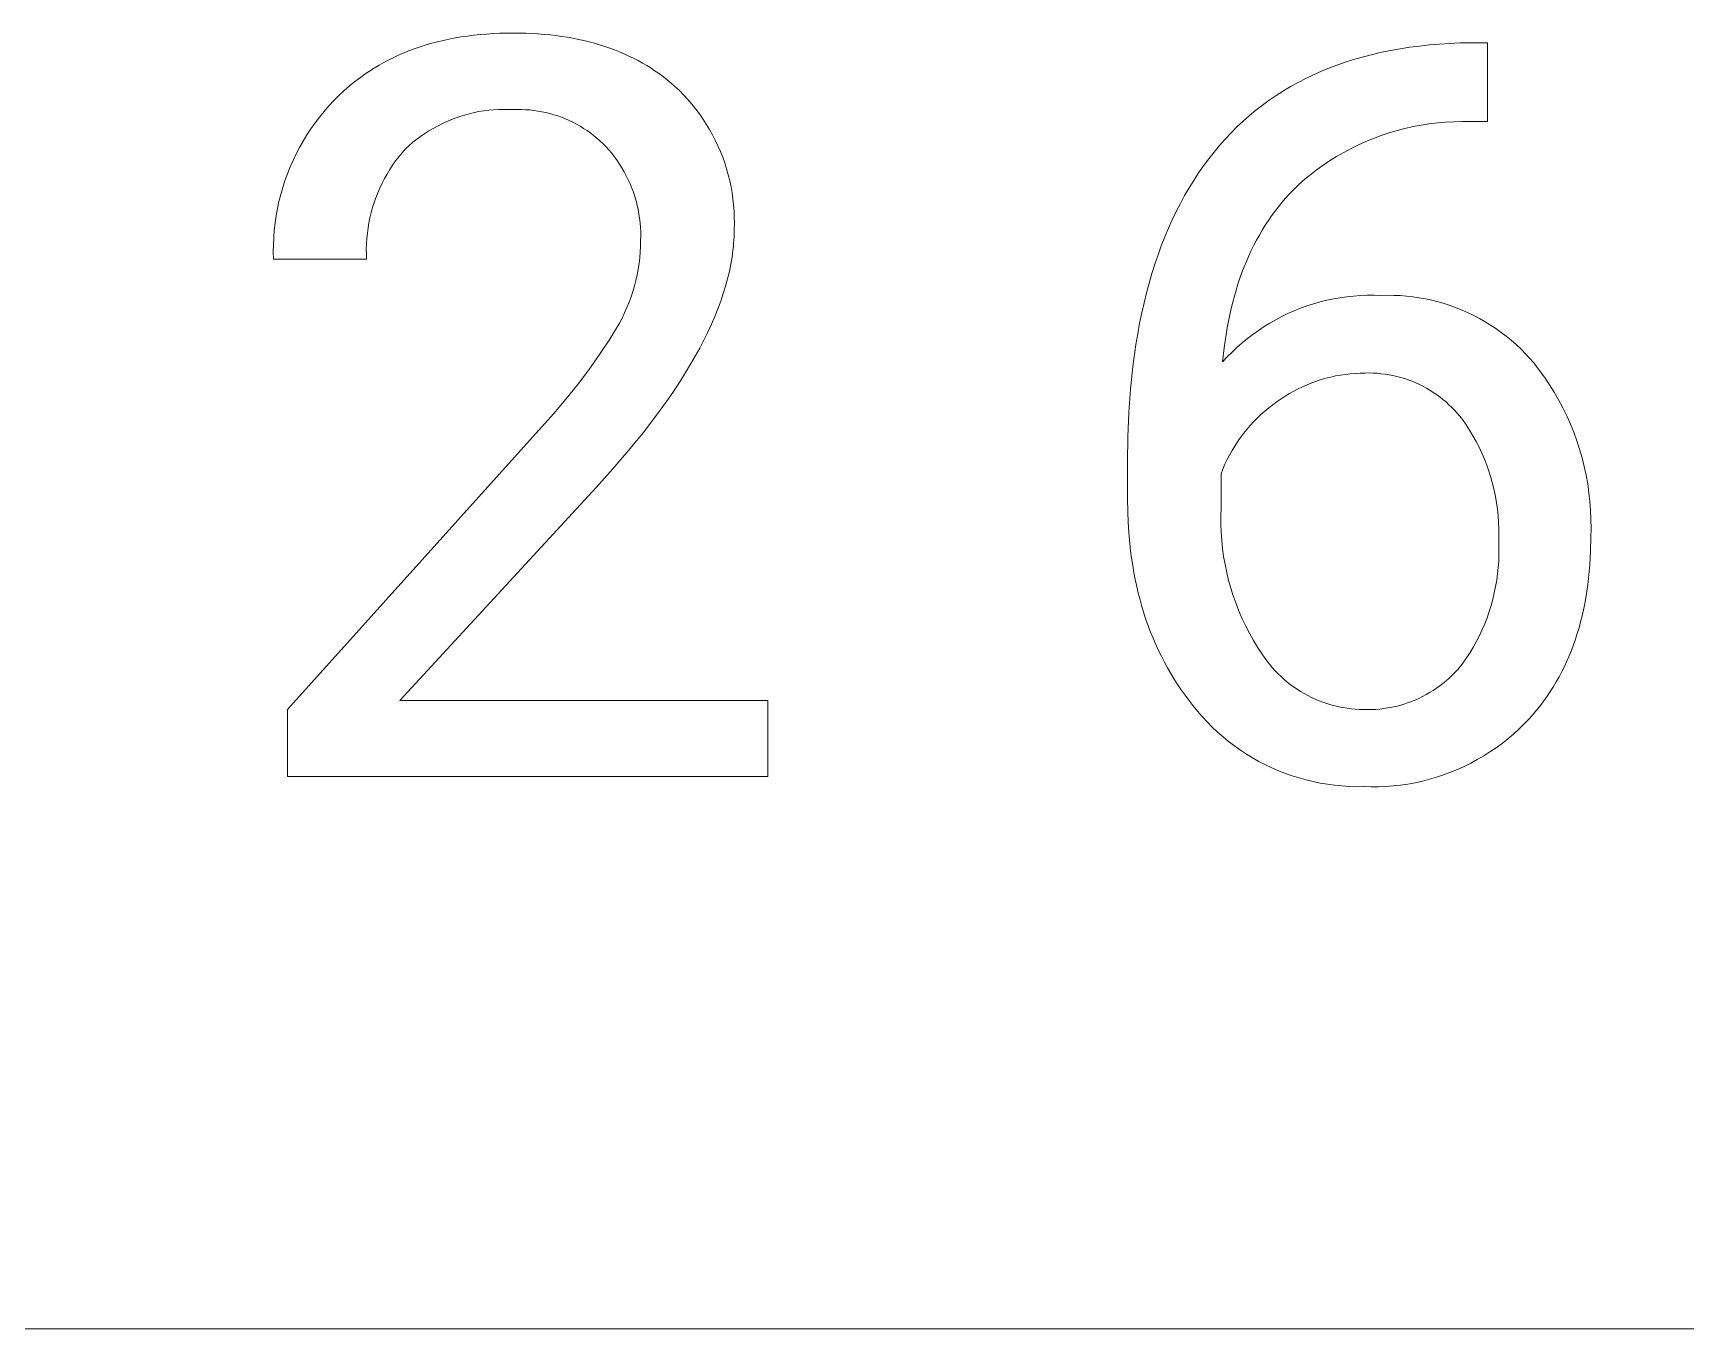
# Model space of a CAD drawing. Header units: millimetres. Extents: x 0 to 4468, y 0 to 3122.
# Drawn here: x 3556.3 to 3651.7, y 249.8 to 324.6 of the extents above; entities that cross this region are included whole.
import ezdxf

# ---------------------------------------------------------------- set-up
doc = ezdxf.new("R2010")
doc.units = ezdxf.units.MM
doc.header["$MEASUREMENT"] = 0
doc.layers.add('Domyślny', color=7, linetype='Continuous', true_color=0x000000)

msp = doc.modelspace()

# ---------------------------------------------------------------- linework, layer by layer
at = {"layer": 'Domyślny', "color": 18, "lineweight": 15, "true_color": 0x000000}
for p, q in [((3580.976, 324.335), (3581.333, 324.387)), ((3581.333, 324.387), (3581.695, 324.433)), ((3581.695, 324.433), (3582.062, 324.471)), ((3582.062, 324.471), (3582.434, 324.503)), ((3582.434, 324.503), (3582.811, 324.527)), ((3582.811, 324.527), (3583.193, 324.545)), ((3583.193, 324.545), (3583.58, 324.555)), ((3583.58, 324.555), (3583.972, 324.559)), ((3583.972, 324.559), (3584.699, 324.547)), ((3584.699, 324.547), (3585.056, 324.532)), ((3585.056, 324.532), (3585.407, 324.511)), ((3585.407, 324.511), (3585.754, 324.483)), ((3585.754, 324.483), (3586.096, 324.45)), ((3586.096, 324.45), (3586.433, 324.411)), ((3586.433, 324.411), (3586.765, 324.366)), ((3586.765, 324.366), (3587.093, 324.315)), ((3577.381, 323.293), (3577.683, 323.423)), ((3577.683, 323.423), (3577.99, 323.546)), ((3577.99, 323.546), (3578.302, 323.662)), ((3578.302, 323.662), (3578.618, 323.771)), ((3578.618, 323.771), (3578.94, 323.873)), ((3578.94, 323.873), (3579.267, 323.967)), ((3579.267, 323.967), (3579.598, 324.055)), ((3579.598, 324.055), (3579.935, 324.135)), ((3579.935, 324.135), (3580.277, 324.209)), ((3580.277, 324.209), (3580.624, 324.276)), ((3580.624, 324.276), (3580.976, 324.335)), ((3587.093, 324.315), (3587.415, 324.258)), ((3587.415, 324.258), (3587.733, 324.195)), ((3587.733, 324.195), (3588.046, 324.126)), ((3588.046, 324.126), (3588.355, 324.05)), ((3588.355, 324.05), (3588.658, 323.969)), ((3588.658, 323.969), (3588.957, 323.882)), ((3588.957, 323.882), (3589.251, 323.789)), ((3589.251, 323.789), (3589.54, 323.689)), ((3589.54, 323.689), (3589.824, 323.584)), ((3589.824, 323.584), (3590.104, 323.473)), ((3590.104, 323.473), (3590.379, 323.356)), ((3633.564, 323.328), (3634.089, 323.448)), ((3634.089, 323.448), (3634.623, 323.557)), ((3634.623, 323.557), (3635.167, 323.654)), ((3635.167, 323.654), (3635.72, 323.738)), ((3635.72, 323.738), (3636.283, 323.812)), ((3636.283, 323.812), (3636.856, 323.873)), ((3636.856, 323.873), (3637.437, 323.923)), ((3637.437, 323.923), (3638.029, 323.96)), ((3638.029, 323.96), (3638.63, 323.986)), ((3638.63, 323.986), (3639.24, 324.001)), ((3639.24, 324.001), (3640.207, 324.001)), ((3640.207, 324.001), (3640.207, 319.448)), ((3575.676, 322.365), (3575.948, 322.537)), ((3575.948, 322.537), (3576.225, 322.703)), ((3576.225, 322.703), (3576.506, 322.861)), ((3576.506, 322.861), (3576.793, 323.012)), ((3576.793, 323.012), (3577.085, 323.156)), ((3577.085, 323.156), (3577.381, 323.293)), ((3590.379, 323.356), (3590.649, 323.232)), ((3590.649, 323.232), (3590.914, 323.103)), ((3590.914, 323.103), (3591.174, 322.967)), ((3591.174, 322.967), (3591.43, 322.826)), ((3591.43, 322.826), (3591.681, 322.679)), ((3591.681, 322.679), (3591.927, 322.525)), ((3591.927, 322.525), (3592.168, 322.366)), ((3630.614, 322.358), (3631.082, 322.549)), ((3631.082, 322.549), (3631.559, 322.729)), ((3631.559, 322.729), (3632.046, 322.896)), ((3632.046, 322.896), (3632.542, 323.052)), ((3632.542, 323.052), (3633.048, 323.196)), ((3633.048, 323.196), (3633.564, 323.328)), ((3574.393, 321.396), (3574.639, 321.604)), ((3574.639, 321.604), (3574.891, 321.805)), ((3574.891, 321.805), (3575.148, 321.998)), ((3575.148, 321.998), (3575.41, 322.185)), ((3575.41, 322.185), (3575.676, 322.365)), ((3592.168, 322.366), (3592.404, 322.2)), ((3592.404, 322.2), (3592.636, 322.029)), ((3592.636, 322.029), (3592.863, 321.852)), ((3592.863, 321.852), (3593.085, 321.668)), ((3593.085, 321.668), (3593.302, 321.479)), ((3593.302, 321.479), (3593.559, 321.235)), ((3628.417, 321.225), (3628.837, 321.476)), ((3628.837, 321.476), (3629.267, 321.714)), ((3629.267, 321.714), (3629.707, 321.941)), ((3629.707, 321.941), (3630.156, 322.155)), ((3630.156, 322.155), (3630.614, 322.358)), ((3573.332, 320.354), (3573.618, 320.661)), ((3573.618, 320.661), (3573.914, 320.958)), ((3573.914, 320.958), (3574.151, 321.18)), ((3574.151, 321.18), (3574.393, 321.396)), ((3593.559, 321.235), (3593.809, 320.982)), ((3593.809, 320.982), (3594.05, 320.721)), ((3594.05, 320.721), (3594.282, 320.452)), ((3627.213, 320.404), (3627.605, 320.69)), ((3627.605, 320.69), (3628.006, 320.963)), ((3628.006, 320.963), (3628.417, 321.225)), ((3572.539, 319.379), (3572.793, 319.713)), ((3572.793, 319.713), (3573.057, 320.038)), ((3573.057, 320.038), (3573.332, 320.354)), ((3580.628, 319.655), (3580.363, 319.553)), ((3580.896, 319.747), (3580.628, 319.655)), ((3581.167, 319.83), (3580.896, 319.747)), ((3581.441, 319.904), (3581.167, 319.83)), ((3581.717, 319.968), (3581.441, 319.904)), ((3581.995, 320.023), (3581.717, 319.968)), ((3582.275, 320.069), (3581.995, 320.023)), ((3582.556, 320.105), (3582.275, 320.069)), ((3582.839, 320.131), (3582.556, 320.105)), ((3583.122, 320.148), (3582.839, 320.131)), ((3583.405, 320.155), (3583.122, 320.148)), ((3583.689, 320.152), (3583.405, 320.155)), ((3583.972, 320.139), (3583.689, 320.152)), ((3584.209, 320.147), (3583.972, 320.139)), ((3584.446, 320.146), (3584.209, 320.147)), ((3584.683, 320.137), (3584.446, 320.146)), ((3584.92, 320.12), (3584.683, 320.137)), ((3585.156, 320.095), (3584.92, 320.12)), ((3585.39, 320.061), (3585.156, 320.095)), ((3585.624, 320.02), (3585.39, 320.061)), ((3585.856, 319.971), (3585.624, 320.02)), ((3586.086, 319.914), (3585.856, 319.971)), ((3586.314, 319.849), (3586.086, 319.914)), ((3586.54, 319.777), (3586.314, 319.849)), ((3586.763, 319.697), (3586.54, 319.777)), ((3586.983, 319.609), (3586.763, 319.697)), ((3587.2, 319.514), (3586.983, 319.609)), ((3594.282, 320.452), (3594.504, 320.176)), ((3594.504, 320.176), (3594.718, 319.892)), ((3594.718, 319.892), (3594.921, 319.602)), ((3594.921, 319.602), (3595.115, 319.304)), ((3626.095, 319.476), (3626.458, 319.797)), ((3626.458, 319.797), (3626.831, 320.106)), ((3626.831, 320.106), (3627.213, 320.404)), ((3571.848, 318.328), (3572.067, 318.686)), ((3572.067, 318.686), (3572.297, 319.036)), ((3572.297, 319.036), (3572.539, 319.379)), ((3578.86, 318.761), (3578.627, 318.599)), ((3579.099, 318.914), (3578.86, 318.761)), ((3579.343, 319.059), (3579.099, 318.914)), ((3579.591, 319.195), (3579.343, 319.059)), ((3579.844, 319.323), (3579.591, 319.195)), ((3580.102, 319.443), (3579.844, 319.323)), ((3580.363, 319.553), (3580.102, 319.443)), ((3587.414, 319.411), (3587.2, 319.514)), ((3587.624, 319.301), (3587.414, 319.411)), ((3587.831, 319.185), (3587.624, 319.301)), ((3588.033, 319.061), (3587.831, 319.185)), ((3588.231, 318.93), (3588.033, 319.061)), ((3588.424, 318.793), (3588.231, 318.93)), ((3588.612, 318.649), (3588.424, 318.793)), ((3588.796, 318.499), (3588.612, 318.649)), ((3595.115, 319.304), (3595.299, 319)), ((3595.299, 319), (3595.472, 318.691)), ((3595.472, 318.691), (3595.635, 318.375)), ((3625.062, 318.441), (3625.396, 318.798)), ((3625.396, 318.798), (3625.741, 319.143)), ((3625.741, 319.143), (3626.095, 319.476)), ((3634.07, 318.649), (3633.624, 318.483)), ((3634.521, 318.8), (3634.07, 318.649)), ((3634.977, 318.935), (3634.521, 318.8)), ((3635.437, 319.055), (3634.977, 318.935)), ((3635.901, 319.16), (3635.437, 319.055)), ((3636.368, 319.248), (3635.901, 319.16)), ((3636.838, 319.321), (3636.368, 319.248)), ((3637.311, 319.379), (3636.838, 319.321)), ((3637.784, 319.42), (3637.311, 319.379)), ((3638.259, 319.445), (3637.784, 319.42)), ((3638.735, 319.454), (3638.259, 319.445)), ((3639.21, 319.448), (3638.735, 319.454)), ((3640.207, 319.448), (3639.21, 319.448)), ((3571.448, 317.592), (3571.642, 317.964)), ((3571.642, 317.964), (3571.848, 318.328)), ((3577.753, 317.878), (3577.555, 317.651)), ((3577.962, 318.069), (3577.753, 317.878)), ((3578.178, 318.254), (3577.962, 318.069)), ((3578.399, 318.43), (3578.178, 318.254)), ((3578.627, 318.599), (3578.399, 318.43)), ((3588.974, 318.342), (3588.796, 318.499)), ((3589.147, 318.18), (3588.974, 318.342)), ((3589.314, 318.012), (3589.147, 318.18)), ((3589.487, 317.819), (3589.314, 318.012)), ((3589.653, 317.621), (3589.487, 317.819)), ((3595.635, 318.375), (3595.787, 318.055)), ((3595.787, 318.055), (3595.929, 317.729)), ((3595.929, 317.729), (3596.059, 317.399)), ((3624.113, 317.3), (3624.42, 317.692)), ((3624.42, 317.692), (3624.736, 318.072)), ((3624.736, 318.072), (3625.062, 318.441)), ((3631.904, 317.673), (3631.493, 317.435)), ((3632.324, 317.897), (3631.904, 317.673)), ((3632.751, 318.107), (3632.324, 317.897)), ((3633.184, 318.302), (3632.751, 318.107)), ((3633.624, 318.483), (3633.184, 318.302)), ((3570.942, 316.441), (3571.097, 316.83)), ((3571.097, 316.83), (3571.266, 317.214)), ((3571.266, 317.214), (3571.448, 317.592)), ((3577.009, 316.93), (3576.844, 316.678)), ((3577.183, 317.177), (3577.009, 316.93)), ((3577.365, 317.417), (3577.183, 317.177)), ((3577.555, 317.651), (3577.365, 317.417)), ((3589.812, 317.418), (3589.653, 317.621)), ((3589.963, 317.209), (3589.812, 317.418)), ((3590.108, 316.995), (3589.963, 317.209)), ((3590.245, 316.776), (3590.108, 316.995)), ((3590.375, 316.552), (3590.245, 316.776)), ((3596.059, 317.399), (3596.178, 317.065)), ((3596.178, 317.065), (3596.286, 316.726)), ((3596.286, 316.726), (3596.383, 316.385)), ((3623.527, 316.484), (3623.815, 316.898)), ((3623.815, 316.898), (3624.113, 317.3)), ((3630.695, 316.917), (3630.309, 316.639)), ((3631.089, 317.183), (3630.695, 316.917)), ((3631.493, 317.435), (3631.089, 317.183)), ((3570.67, 315.648), (3570.799, 316.047)), ((3570.799, 316.047), (3570.942, 316.441)), ((3576.402, 315.89), (3576.273, 315.617)), ((3576.54, 316.158), (3576.402, 315.89)), ((3576.688, 316.42), (3576.54, 316.158)), ((3576.844, 316.678), (3576.688, 316.42)), ((3590.497, 316.324), (3590.375, 316.552)), ((3590.611, 316.092), (3590.497, 316.324)), ((3590.717, 315.857), (3590.611, 316.092)), ((3590.815, 315.618), (3590.717, 315.857)), ((3596.383, 316.385), (3596.468, 316.04)), ((3596.468, 316.04), (3596.541, 315.693)), ((3622.98, 315.626), (3623.249, 316.06)), ((3623.249, 316.06), (3623.527, 316.484)), ((3629.567, 316.044), (3629.212, 315.728)), ((3629.933, 316.347), (3629.567, 316.044)), ((3630.309, 316.639), (3629.933, 316.347)), ((3570.364, 314.429), (3570.452, 314.838)), ((3570.452, 314.838), (3570.554, 315.245)), ((3570.554, 315.245), (3570.67, 315.648)), ((3576.043, 315.06), (3575.943, 314.776)), ((3576.153, 315.341), (3576.043, 315.06)), ((3576.273, 315.617), (3576.153, 315.341)), ((3590.905, 315.375), (3590.815, 315.618)), ((3590.986, 315.13), (3590.905, 315.375)), ((3591.059, 314.882), (3590.986, 315.13)), ((3591.123, 314.632), (3591.059, 314.882)), ((3596.541, 315.693), (3596.603, 315.343)), ((3596.603, 315.343), (3596.653, 314.992)), ((3596.653, 314.992), (3596.691, 314.639)), ((3622.472, 314.724), (3622.721, 315.18)), ((3622.721, 315.18), (3622.98, 315.626)), ((3628.544, 315.024), (3628.334, 314.778)), ((3628.761, 315.264), (3628.544, 315.024)), ((3628.983, 315.499), (3628.761, 315.264)), ((3629.212, 315.728), (3628.983, 315.499)), ((3570.228, 313.601), (3570.289, 314.016)), ((3570.289, 314.016), (3570.364, 314.429)), ((3575.702, 313.905), (3575.641, 313.61)), ((3575.772, 314.198), (3575.702, 313.905)), ((3575.853, 314.488), (3575.772, 314.198)), ((3575.943, 314.776), (3575.853, 314.488)), ((3591.179, 314.38), (3591.123, 314.632)), ((3591.226, 314.125), (3591.179, 314.38)), ((3591.264, 313.87), (3591.226, 314.125)), ((3591.293, 313.613), (3591.264, 313.87)), ((3596.691, 314.639), (3596.717, 314.285)), ((3596.717, 314.285), (3596.731, 313.93)), ((3596.731, 313.93), (3596.734, 313.575)), ((3622.004, 313.78), (3622.233, 314.257)), ((3622.233, 314.257), (3622.472, 314.724)), ((3627.74, 314.007), (3627.554, 313.738)), ((3627.932, 314.27), (3627.74, 314.007)), ((3628.13, 314.527), (3627.932, 314.27)), ((3628.334, 314.778), (3628.13, 314.527)), ((3570.149, 312.767), (3570.181, 313.185)), ((3570.181, 313.185), (3570.228, 313.601)), ((3575.551, 313.014), (3575.521, 312.714)), ((3575.591, 313.313), (3575.551, 313.014)), ((3575.641, 313.61), (3575.591, 313.313)), ((3591.314, 313.356), (3591.293, 313.613)), ((3591.326, 313.097), (3591.314, 313.356)), ((3591.329, 312.839), (3591.326, 313.097)), ((3596.722, 313.025), (3596.716, 312.829)), ((3596.724, 313.221), (3596.722, 313.025)), ((3596.734, 313.575), (3596.724, 313.221)), ((3621.574, 312.792), (3621.784, 313.291)), ((3621.784, 313.291), (3622.004, 313.78)), ((3627.033, 312.899), (3626.871, 312.607)), ((3627.201, 313.184), (3627.033, 312.899)), ((3627.374, 313.464), (3627.201, 313.184)), ((3627.554, 313.738), (3627.374, 313.464)), ((3570.125, 311.929), (3570.13, 312.348)), ((3570.13, 312.348), (3570.149, 312.767)), ((3575.502, 312.413), (3575.493, 312.112)), ((3575.493, 312.112), (3575.494, 311.811)), ((3575.521, 312.714), (3575.502, 312.413)), ((3591.299, 311.919), (3591.317, 312.25)), ((3591.317, 312.25), (3591.323, 312.581)), ((3591.323, 312.581), (3591.329, 312.839)), ((3596.654, 312.031), (3596.629, 311.829)), ((3596.675, 312.233), (3596.654, 312.031)), ((3596.693, 312.433), (3596.675, 312.233)), ((3596.707, 312.631), (3596.693, 312.433)), ((3596.716, 312.829), (3596.707, 312.631)), ((3621.183, 311.762), (3621.374, 312.282)), ((3621.374, 312.282), (3621.574, 312.792)), ((3626.567, 312.007), (3626.423, 311.699)), ((3626.716, 312.31), (3626.567, 312.007)), ((3626.871, 312.607), (3626.716, 312.31)), ((3570.135, 311.509), (3570.125, 311.929)), ((3575.506, 311.509), (3570.135, 311.509)), ((3575.494, 311.811), (3575.506, 311.509)), ((3591.182, 310.933), (3591.232, 311.261)), ((3591.232, 311.261), (3591.271, 311.589)), ((3591.271, 311.589), (3591.299, 311.919)), ((3596.53, 311.215), (3596.445, 310.799)), ((3596.6, 311.626), (3596.53, 311.215)), ((3596.629, 311.829), (3596.6, 311.626)), ((3620.832, 310.688), (3621.003, 311.23)), ((3621.003, 311.23), (3621.183, 311.762)), ((3626.155, 311.065), (3626.029, 310.739)), ((3626.286, 311.385), (3626.155, 311.065)), ((3626.423, 311.699), (3626.286, 311.385)), ((3590.968, 309.964), (3591.05, 310.285)), ((3591.05, 310.285), (3591.121, 310.608)), ((3591.121, 310.608), (3591.182, 310.933)), ((3596.344, 310.379), (3596.227, 309.954)), ((3596.445, 310.799), (3596.344, 310.379)), ((3620.519, 309.571), (3620.671, 310.135)), ((3620.671, 310.135), (3620.832, 310.688)), ((3625.797, 310.071), (3625.69, 309.728)), ((3625.91, 310.408), (3625.797, 310.071)), ((3626.029, 310.739), (3625.91, 310.408)), ((3590.658, 309.021), (3590.772, 309.331)), ((3590.772, 309.331), (3590.875, 309.646)), ((3590.875, 309.646), (3590.968, 309.964)), ((3595.948, 309.09), (3595.785, 308.651)), ((3596.095, 309.524), (3595.948, 309.09)), ((3596.227, 309.954), (3596.095, 309.524)), ((3620.378, 308.997), (3620.519, 309.571)), ((3625.589, 309.38), (3625.494, 309.026)), ((3625.69, 309.728), (3625.589, 309.38)), ((3630.536, 309.041), (3630.918, 309.136)), ((3630.918, 309.136), (3631.303, 309.218)), ((3631.303, 309.218), (3631.691, 309.287)), ((3631.691, 309.287), (3632.081, 309.343)), ((3632.081, 309.343), (3632.473, 309.385)), ((3632.473, 309.385), (3632.866, 309.413)), ((3632.866, 309.413), (3633.26, 309.429)), ((3633.26, 309.429), (3633.654, 309.431)), ((3633.654, 309.431), (3634.047, 309.419)), ((3634.047, 309.419), (3634.417, 309.427)), ((3634.417, 309.427), (3634.787, 309.424)), ((3634.787, 309.424), (3635.157, 309.407)), ((3635.157, 309.407), (3635.525, 309.378)), ((3635.525, 309.378), (3635.893, 309.337)), ((3635.893, 309.337), (3636.259, 309.283)), ((3636.259, 309.283), (3636.623, 309.217)), ((3636.623, 309.217), (3636.985, 309.139)), ((3636.985, 309.139), (3637.343, 309.048)), ((3590.256, 308.113), (3590.4, 308.411)), ((3590.4, 308.411), (3590.534, 308.713)), ((3590.534, 308.713), (3590.658, 309.021)), ((3595.606, 308.207), (3595.412, 307.758)), ((3595.785, 308.651), (3595.606, 308.207)), ((3620.124, 307.816), (3620.246, 308.412)), ((3620.246, 308.412), (3620.378, 308.997)), ((3625.323, 308.3), (3625.246, 307.929)), ((3625.405, 308.666), (3625.323, 308.3)), ((3625.494, 309.026), (3625.405, 308.666)), ((3627.981, 308.019), (3628.33, 308.202)), ((3628.33, 308.202), (3628.685, 308.373)), ((3628.685, 308.373), (3629.046, 308.532)), ((3629.046, 308.532), (3629.411, 308.678)), ((3629.411, 308.678), (3629.782, 308.812)), ((3629.782, 308.812), (3630.157, 308.933)), ((3630.157, 308.933), (3630.536, 309.041)), ((3637.343, 309.048), (3637.699, 308.946)), ((3637.699, 308.946), (3638.051, 308.831)), ((3638.051, 308.831), (3638.398, 308.705)), ((3638.398, 308.705), (3638.742, 308.567)), ((3638.742, 308.567), (3639.08, 308.417)), ((3639.08, 308.417), (3639.413, 308.256)), ((3639.413, 308.256), (3639.741, 308.084)), ((3589.54, 306.903), (3590.103, 307.819)), ((3590.103, 307.819), (3590.256, 308.113)), ((3595.202, 307.305), (3594.977, 306.846)), ((3595.412, 307.758), (3595.202, 307.305)), ((3619.909, 306.591), (3620.012, 307.209)), ((3620.012, 307.209), (3620.124, 307.816)), ((3625.11, 307.169), (3624.999, 306.386)), ((3625.175, 307.552), (3625.11, 307.169)), ((3625.246, 307.929), (3625.175, 307.552)), ((3626.342, 306.931), (3626.655, 307.171)), ((3626.655, 307.171), (3626.975, 307.4)), ((3626.975, 307.4), (3627.303, 307.617)), ((3627.303, 307.617), (3627.639, 307.824)), ((3627.639, 307.824), (3627.981, 308.019)), ((3639.741, 308.084), (3640.062, 307.901)), ((3640.062, 307.901), (3640.377, 307.708)), ((3640.377, 307.708), (3640.686, 307.503)), ((3640.686, 307.503), (3640.987, 307.289)), ((3640.987, 307.289), (3641.281, 307.064)), ((3588.949, 306.004), (3589.54, 306.903)), ((3594.736, 306.384), (3594.479, 305.916)), ((3594.977, 306.846), (3594.736, 306.384)), ((3619.733, 305.324), (3619.909, 306.591)), ((3624.999, 306.386), (3624.911, 305.58)), ((3625.456, 306.15), (3625.742, 306.42)), ((3625.742, 306.42), (3626.038, 306.681)), ((3626.038, 306.681), (3626.342, 306.931)), ((3641.281, 307.064), (3641.567, 306.83)), ((3641.567, 306.83), (3641.845, 306.586)), ((3641.845, 306.586), (3642.115, 306.333)), ((3642.115, 306.333), (3642.376, 306.071)), ((3588.331, 305.124), (3588.949, 306.004)), ((3594.207, 305.444), (3593.92, 304.967)), ((3594.479, 305.916), (3594.207, 305.444)), ((3619.597, 304.013), (3619.733, 305.324)), ((3624.911, 305.58), (3625.179, 305.869)), ((3625.179, 305.869), (3625.456, 306.15)), ((3642.376, 306.071), (3642.628, 305.8)), ((3642.628, 305.8), (3642.871, 305.521)), ((3642.871, 305.521), (3643.187, 305.114)), ((3587.685, 304.264), (3588.331, 305.124)), ((3593.617, 304.485), (3593.298, 303.999)), ((3593.92, 304.967), (3593.617, 304.485)), ((3630.06, 304.375), (3629.794, 304.269)), ((3630.329, 304.472), (3630.06, 304.375)), ((3630.601, 304.561), (3630.329, 304.472)), ((3630.876, 304.64), (3630.601, 304.561)), ((3631.154, 304.71), (3630.876, 304.64)), ((3631.433, 304.771), (3631.154, 304.71)), ((3631.715, 304.823), (3631.433, 304.771)), ((3631.998, 304.865), (3631.715, 304.823)), ((3632.282, 304.898), (3631.998, 304.865)), ((3632.568, 304.922), (3632.282, 304.898)), ((3632.853, 304.936), (3632.568, 304.922)), ((3633.14, 304.94), (3632.853, 304.936)), ((3633.37, 304.943), (3633.14, 304.94)), ((3633.601, 304.938), (3633.37, 304.943)), ((3633.831, 304.925), (3633.601, 304.938)), ((3634.06, 304.904), (3633.831, 304.925)), ((3634.289, 304.876), (3634.06, 304.904)), ((3634.517, 304.84), (3634.289, 304.876)), ((3634.743, 304.796), (3634.517, 304.84)), ((3634.968, 304.744), (3634.743, 304.796)), ((3635.191, 304.685), (3634.968, 304.744)), ((3635.411, 304.619), (3635.191, 304.685)), ((3635.63, 304.545), (3635.411, 304.619)), ((3635.845, 304.463), (3635.63, 304.545)), ((3636.058, 304.375), (3635.845, 304.463)), ((3636.268, 304.279), (3636.058, 304.375)), ((3643.187, 305.114), (3643.488, 304.696)), ((3643.488, 304.696), (3643.775, 304.269)), ((3586.316, 302.605), (3587.014, 303.424)), ((3587.014, 303.424), (3587.685, 304.264)), ((3592.964, 303.508), (3592.248, 302.512)), ((3593.298, 303.999), (3592.964, 303.508)), ((3619.499, 302.659), (3619.597, 304.013)), ((3628.285, 303.453), (3628.051, 303.289)), ((3628.525, 303.609), (3628.285, 303.453)), ((3628.77, 303.758), (3628.525, 303.609)), ((3629.019, 303.898), (3628.77, 303.758)), ((3629.273, 304.03), (3629.019, 303.898)), ((3629.532, 304.154), (3629.273, 304.03)), ((3629.794, 304.269), (3629.532, 304.154)), ((3636.474, 304.176), (3636.268, 304.279)), ((3636.677, 304.066), (3636.474, 304.176)), ((3636.876, 303.95), (3636.677, 304.066)), ((3637.071, 303.826), (3636.876, 303.95)), ((3637.261, 303.697), (3637.071, 303.826)), ((3637.447, 303.56), (3637.261, 303.697)), ((3637.629, 303.418), (3637.447, 303.56)), ((3637.805, 303.27), (3637.629, 303.418)), ((3643.775, 304.269), (3644.047, 303.831)), ((3644.047, 303.831), (3644.304, 303.385)), ((3644.304, 303.385), (3644.546, 302.93)), ((3585.594, 301.808), (3586.316, 302.605)), ((3592.248, 302.512), (3591.471, 301.497)), ((3619.44, 301.262), (3619.499, 302.659)), ((3627.123, 302.546), (3626.908, 302.341)), ((3627.346, 302.743), (3627.123, 302.546)), ((3627.575, 302.933), (3627.346, 302.743)), ((3627.81, 303.115), (3627.575, 302.933)), ((3628.051, 303.289), (3627.81, 303.115)), ((3637.976, 303.115), (3637.805, 303.27)), ((3638.142, 302.955), (3637.976, 303.115)), ((3638.303, 302.79), (3638.142, 302.955)), ((3638.458, 302.619), (3638.303, 302.79)), ((3638.606, 302.443), (3638.458, 302.619)), ((3638.749, 302.262), (3638.606, 302.443)), ((3644.546, 302.93), (3644.772, 302.467)), ((3644.772, 302.467), (3644.981, 301.997)), ((3570.953, 285.53), (3585.594, 301.808)), ((3591.471, 301.497), (3590.631, 300.464)), ((3626.118, 301.453), (3625.94, 301.215)), ((3626.304, 301.685), (3626.118, 301.453)), ((3626.498, 301.91), (3626.304, 301.685)), ((3626.699, 302.129), (3626.498, 301.91)), ((3626.908, 302.341), (3626.699, 302.129)), ((3638.963, 301.954), (3638.749, 302.262)), ((3639.167, 301.639), (3638.963, 301.954)), ((3639.36, 301.318), (3639.167, 301.639)), ((3644.981, 301.997), (3645.175, 301.519)), ((3645.175, 301.519), (3645.351, 301.036)), ((3619.421, 299.822), (3619.44, 301.262)), ((3625.608, 300.721), (3625.455, 300.466)), ((3625.769, 300.971), (3625.608, 300.721)), ((3625.94, 301.215), (3625.769, 300.971)), ((3639.542, 300.99), (3639.36, 301.318)), ((3639.713, 300.657), (3639.542, 300.99)), ((3639.873, 300.318), (3639.713, 300.657)), ((3645.351, 301.036), (3645.511, 300.546)), ((3645.511, 300.546), (3645.654, 300.051)), ((3590.631, 300.464), (3589.728, 299.412)), ((3619.421, 297.768), (3619.421, 299.822)), ((3625.048, 299.673), (3624.93, 299.399)), ((3625.174, 299.942), (3625.048, 299.673)), ((3625.31, 300.206), (3625.174, 299.942)), ((3625.455, 300.466), (3625.31, 300.206)), ((3640.021, 299.973), (3639.873, 300.318)), ((3640.158, 299.624), (3640.021, 299.973)), ((3640.283, 299.271), (3640.158, 299.624)), ((3645.654, 300.051), (3645.78, 299.552)), ((3645.78, 299.552), (3645.889, 299.049)), ((3589.728, 299.412), (3588.764, 298.341)), ((3624.93, 299.399), (3624.822, 299.122)), ((3624.822, 299.122), (3624.822, 297.158)), ((3640.396, 298.913), (3640.283, 299.271)), ((3640.496, 298.552), (3640.396, 298.913)), ((3645.889, 299.049), (3645.981, 298.542)), ((3588.764, 298.341), (3577.425, 286.051)), ((3619.436, 296.859), (3619.421, 297.768)), ((3640.585, 298.188), (3640.496, 298.552)), ((3640.661, 297.821), (3640.585, 298.188)), ((3640.725, 297.451), (3640.661, 297.821)), ((3645.981, 298.542), (3646.054, 298.032)), ((3646.054, 298.032), (3646.111, 297.52)), ((3619.48, 295.97), (3619.436, 296.859)), ((3624.822, 297.158), (3624.807, 296.689)), ((3624.807, 296.689), (3624.809, 296.22)), ((3640.777, 297.08), (3640.725, 297.451)), ((3640.816, 296.707), (3640.777, 297.08)), ((3640.843, 296.333), (3640.816, 296.707)), ((3646.111, 297.52), (3646.149, 297.007)), ((3646.149, 297.007), (3646.17, 296.492)), ((3619.514, 295.534), (3619.48, 295.97)), ((3624.809, 296.22), (3624.826, 295.751)), ((3624.826, 295.751), (3624.859, 295.283)), ((3640.857, 295.959), (3640.843, 296.333)), ((3640.858, 295.584), (3640.857, 295.959)), ((3646.174, 295.977), (3646.159, 295.462)), ((3646.17, 296.492), (3646.174, 295.977)), ((3619.554, 295.103), (3619.514, 295.534)), ((3619.602, 294.678), (3619.554, 295.103)), ((3624.859, 295.283), (3624.908, 294.817)), ((3624.908, 294.817), (3624.972, 294.352)), ((3640.847, 295.209), (3640.858, 295.584)), ((3640.859, 294.837), (3640.847, 295.209)), ((3640.858, 294.465), (3640.859, 294.837)), ((3646.159, 295.462), (3646.145, 294.655)), ((3619.658, 294.258), (3619.602, 294.678)), ((3619.721, 293.843), (3619.658, 294.258)), ((3619.791, 293.434), (3619.721, 293.843)), ((3624.972, 294.352), (3625.052, 293.89)), ((3625.052, 293.89), (3625.148, 293.43)), ((3640.819, 293.721), (3640.845, 294.093)), ((3640.845, 294.093), (3640.858, 294.465)), ((3646.104, 293.868), (3646.073, 293.483)), ((3646.128, 294.259), (3646.104, 293.868)), ((3646.145, 294.655), (3646.128, 294.259)), ((3619.869, 293.03), (3619.791, 293.434)), ((3619.954, 292.631), (3619.869, 293.03)), ((3625.148, 293.43), (3625.26, 292.975)), ((3625.26, 292.975), (3625.386, 292.523)), ((3640.667, 292.615), (3640.73, 292.982)), ((3640.73, 292.982), (3640.781, 293.351)), ((3640.781, 293.351), (3640.819, 293.721)), ((3646.035, 293.102), (3645.99, 292.727)), ((3646.073, 293.483), (3646.035, 293.102)), ((3620.046, 292.238), (3619.954, 292.631)), ((3620.146, 291.85), (3620.046, 292.238)), ((3625.386, 292.523), (3625.528, 292.076)), ((3625.528, 292.076), (3625.685, 291.633)), ((3640.505, 291.889), (3640.592, 292.251)), ((3640.592, 292.251), (3640.667, 292.615)), ((3645.88, 291.992), (3645.814, 291.632)), ((3645.938, 292.357), (3645.88, 291.992)), ((3645.99, 292.727), (3645.938, 292.357)), ((3620.253, 291.467), (3620.146, 291.85)), ((3620.368, 291.089), (3620.253, 291.467)), ((3620.49, 290.717), (3620.368, 291.089)), ((3625.685, 291.633), (3625.857, 291.197)), ((3625.857, 291.197), (3626.043, 290.766)), ((3640.171, 290.824), (3640.294, 291.175)), ((3640.294, 291.175), (3640.405, 291.53)), ((3640.405, 291.53), (3640.505, 291.889)), ((3645.742, 291.277), (3645.662, 290.927)), ((3645.814, 291.632), (3645.742, 291.277)), ((3620.619, 290.35), (3620.49, 290.717)), ((3620.755, 289.988), (3620.619, 290.35)), ((3626.043, 290.766), (3626.244, 290.342)), ((3626.244, 290.342), (3626.46, 289.926)), ((3639.732, 289.797), (3639.889, 290.135)), ((3639.889, 290.135), (3640.036, 290.477)), ((3640.036, 290.477), (3640.171, 290.824)), ((3645.483, 290.243), (3645.383, 289.908)), ((3645.576, 290.582), (3645.483, 290.243)), ((3645.662, 290.927), (3645.576, 290.582)), ((3620.899, 289.632), (3620.755, 289.988)), ((3621.051, 289.281), (3620.899, 289.632)), ((3621.209, 288.935), (3621.051, 289.281)), ((3626.46, 289.926), (3626.689, 289.516)), ((3626.689, 289.516), (3626.932, 289.115)), ((3626.932, 289.115), (3627.188, 288.722)), ((3639.192, 288.82), (3639.383, 289.14)), ((3639.383, 289.14), (3639.563, 289.466)), ((3639.563, 289.466), (3639.732, 289.797)), ((3645.162, 289.255), (3645.041, 288.936)), ((3645.276, 289.579), (3645.162, 289.255)), ((3645.383, 289.908), (3645.276, 289.579)), ((3621.376, 288.594), (3621.209, 288.935)), ((3621.549, 288.258), (3621.376, 288.594)), ((3621.73, 287.928), (3621.549, 288.258)), ((3627.188, 288.722), (3627.323, 288.524)), ((3627.323, 288.524), (3627.464, 288.33)), ((3627.464, 288.33), (3627.613, 288.141)), ((3627.613, 288.141), (3627.767, 287.958)), ((3638.632, 288.018), (3638.779, 288.201)), ((3638.779, 288.201), (3638.991, 288.507)), ((3638.991, 288.507), (3639.192, 288.82)), ((3644.778, 288.313), (3644.636, 288.009)), ((3644.913, 288.622), (3644.778, 288.313)), ((3645.041, 288.936), (3644.913, 288.622)), ((3621.918, 287.603), (3621.73, 287.928)), ((3622.113, 287.283), (3621.918, 287.603)), ((3622.316, 286.968), (3622.113, 287.283)), ((3627.767, 287.958), (3627.927, 287.78)), ((3627.927, 287.78), (3628.094, 287.607)), ((3628.094, 287.607), (3628.266, 287.44)), ((3628.266, 287.44), (3628.443, 287.279)), ((3628.443, 287.279), (3628.626, 287.124)), ((3637.63, 287.033), (3637.811, 287.183)), ((3637.811, 287.183), (3637.986, 287.339)), ((3637.986, 287.339), (3638.156, 287.5)), ((3638.156, 287.5), (3638.321, 287.667)), ((3638.321, 287.667), (3638.479, 287.84)), ((3638.479, 287.84), (3638.632, 288.018)), ((3644.332, 287.417), (3644.169, 287.128)), ((3644.488, 287.71), (3644.332, 287.417)), ((3644.636, 288.009), (3644.488, 287.71)), ((3622.526, 286.659), (3622.316, 286.968)), ((3622.743, 286.354), (3622.526, 286.659)), ((3622.968, 286.055), (3622.743, 286.354)), ((3628.626, 287.124), (3628.815, 286.976)), ((3628.815, 286.976), (3629.008, 286.833)), ((3629.008, 286.833), (3629.205, 286.698)), ((3629.205, 286.698), (3629.408, 286.569)), ((3629.408, 286.569), (3629.614, 286.447)), ((3629.614, 286.447), (3629.825, 286.332)), ((3629.825, 286.332), (3630.039, 286.225)), ((3630.039, 286.225), (3630.257, 286.124)), ((3636.239, 286.169), (3636.449, 286.272)), ((3636.449, 286.272), (3636.657, 286.382)), ((3636.657, 286.382), (3636.86, 286.499)), ((3636.86, 286.499), (3637.059, 286.623)), ((3637.059, 286.623), (3637.254, 286.753)), ((3637.254, 286.753), (3637.444, 286.89)), ((3637.444, 286.89), (3637.63, 287.033)), ((3643.64, 286.293), (3643.449, 286.024)), ((3643.823, 286.566), (3643.64, 286.293)), ((3644, 286.845), (3643.823, 286.566)), ((3644.169, 287.128), (3644, 286.845)), ((3570.953, 281.661), (3570.953, 285.53)), ((3577.425, 286.051), (3598.673, 286.051)), ((3598.673, 286.051), (3598.673, 281.661)), ((3623.2, 285.761), (3622.968, 286.055)), ((3623.463, 285.434), (3623.2, 285.761)), ((3623.737, 285.117), (3623.463, 285.434)), ((3630.257, 286.124), (3630.478, 286.031)), ((3630.478, 286.031), (3630.702, 285.946)), ((3630.702, 285.946), (3630.929, 285.868)), ((3630.929, 285.868), (3631.158, 285.798)), ((3631.158, 285.798), (3631.389, 285.736)), ((3631.389, 285.736), (3631.623, 285.681)), ((3631.623, 285.681), (3631.858, 285.635)), ((3631.858, 285.635), (3632.095, 285.596)), ((3632.095, 285.596), (3632.333, 285.566)), ((3632.333, 285.566), (3632.571, 285.543)), ((3632.571, 285.543), (3632.811, 285.529)), ((3632.811, 285.529), (3633.05, 285.523)), ((3633.05, 285.523), (3633.285, 285.518)), ((3633.285, 285.518), (3633.519, 285.521)), ((3633.519, 285.521), (3633.754, 285.532)), ((3633.754, 285.532), (3633.987, 285.551)), ((3633.987, 285.551), (3634.22, 285.578)), ((3634.22, 285.578), (3634.452, 285.613)), ((3634.452, 285.613), (3634.683, 285.656)), ((3634.683, 285.656), (3634.912, 285.706)), ((3634.912, 285.706), (3635.139, 285.764)), ((3635.139, 285.764), (3635.364, 285.83)), ((3635.364, 285.83), (3635.587, 285.904)), ((3635.587, 285.904), (3635.807, 285.985)), ((3635.807, 285.985), (3636.025, 286.073)), ((3636.025, 286.073), (3636.239, 286.169)), ((3642.836, 285.25), (3642.618, 285.002)), ((3643.047, 285.503), (3642.836, 285.25)), ((3643.252, 285.761), (3643.047, 285.503)), ((3643.449, 286.024), (3643.252, 285.761)), ((3624.021, 284.81), (3623.737, 285.117)), ((3624.316, 284.512), (3624.021, 284.81)), ((3624.622, 284.225), (3624.316, 284.512)), ((3642.016, 284.396), (3641.7, 284.109)), ((3642.322, 284.694), (3642.016, 284.396)), ((3642.618, 285.002), (3642.322, 284.694)), ((3624.937, 283.949), (3624.622, 284.225)), ((3625.261, 283.683), (3624.937, 283.949)), ((3625.594, 283.429), (3625.261, 283.683)), ((3625.936, 283.187), (3625.594, 283.429)), ((3641.039, 283.569), (3640.695, 283.316)), ((3641.374, 283.833), (3641.039, 283.569)), ((3641.7, 284.109), (3641.374, 283.833)), ((3626.286, 282.956), (3625.936, 283.187)), ((3626.643, 282.738), (3626.286, 282.956)), ((3627.009, 282.532), (3626.643, 282.738)), ((3627.38, 282.339), (3627.009, 282.532)), ((3639.236, 282.43), (3638.853, 282.241)), ((3639.612, 282.633), (3639.236, 282.43)), ((3639.981, 282.848), (3639.612, 282.633)), ((3640.342, 283.076), (3639.981, 282.848)), ((3640.695, 283.316), (3640.342, 283.076)), ((3598.673, 281.661), (3570.953, 281.661)), ((3627.759, 282.159), (3627.38, 282.339)), ((3628.143, 281.992), (3627.759, 282.159)), ((3628.533, 281.839), (3628.143, 281.992)), ((3628.928, 281.699), (3628.533, 281.839)), ((3629.328, 281.573), (3628.928, 281.699)), ((3629.731, 281.46), (3629.328, 281.573)), ((3630.139, 281.362), (3629.731, 281.46)), ((3636.854, 281.5), (3636.44, 281.394)), ((3637.264, 281.62), (3636.854, 281.5)), ((3637.669, 281.755), (3637.264, 281.62)), ((3638.069, 281.903), (3637.669, 281.755)), ((3638.464, 282.065), (3638.069, 281.903)), ((3638.853, 282.241), (3638.464, 282.065)), ((3630.549, 281.278), (3630.139, 281.362)), ((3630.962, 281.208), (3630.549, 281.278)), ((3631.377, 281.152), (3630.962, 281.208)), ((3631.794, 281.111), (3631.377, 281.152)), ((3632.213, 281.084), (3631.794, 281.111)), ((3632.631, 281.072), (3632.213, 281.084)), ((3633.05, 281.074), (3632.631, 281.072)), ((3633.477, 281.062), (3633.05, 281.074)), ((3633.904, 281.065), (3633.477, 281.062)), ((3634.331, 281.083), (3633.904, 281.065)), ((3634.756, 281.116), (3634.331, 281.083)), ((3635.181, 281.164), (3634.756, 281.116)), ((3635.603, 281.226), (3635.181, 281.164)), ((3636.023, 281.303), (3635.603, 281.226)), ((3636.44, 281.394), (3636.023, 281.303)), ((2779.698, 249.781), (4468.295, 249.781))]:
    msp.add_line(p, q, dxfattribs=at)

doc.saveas('drawing.dxf')
